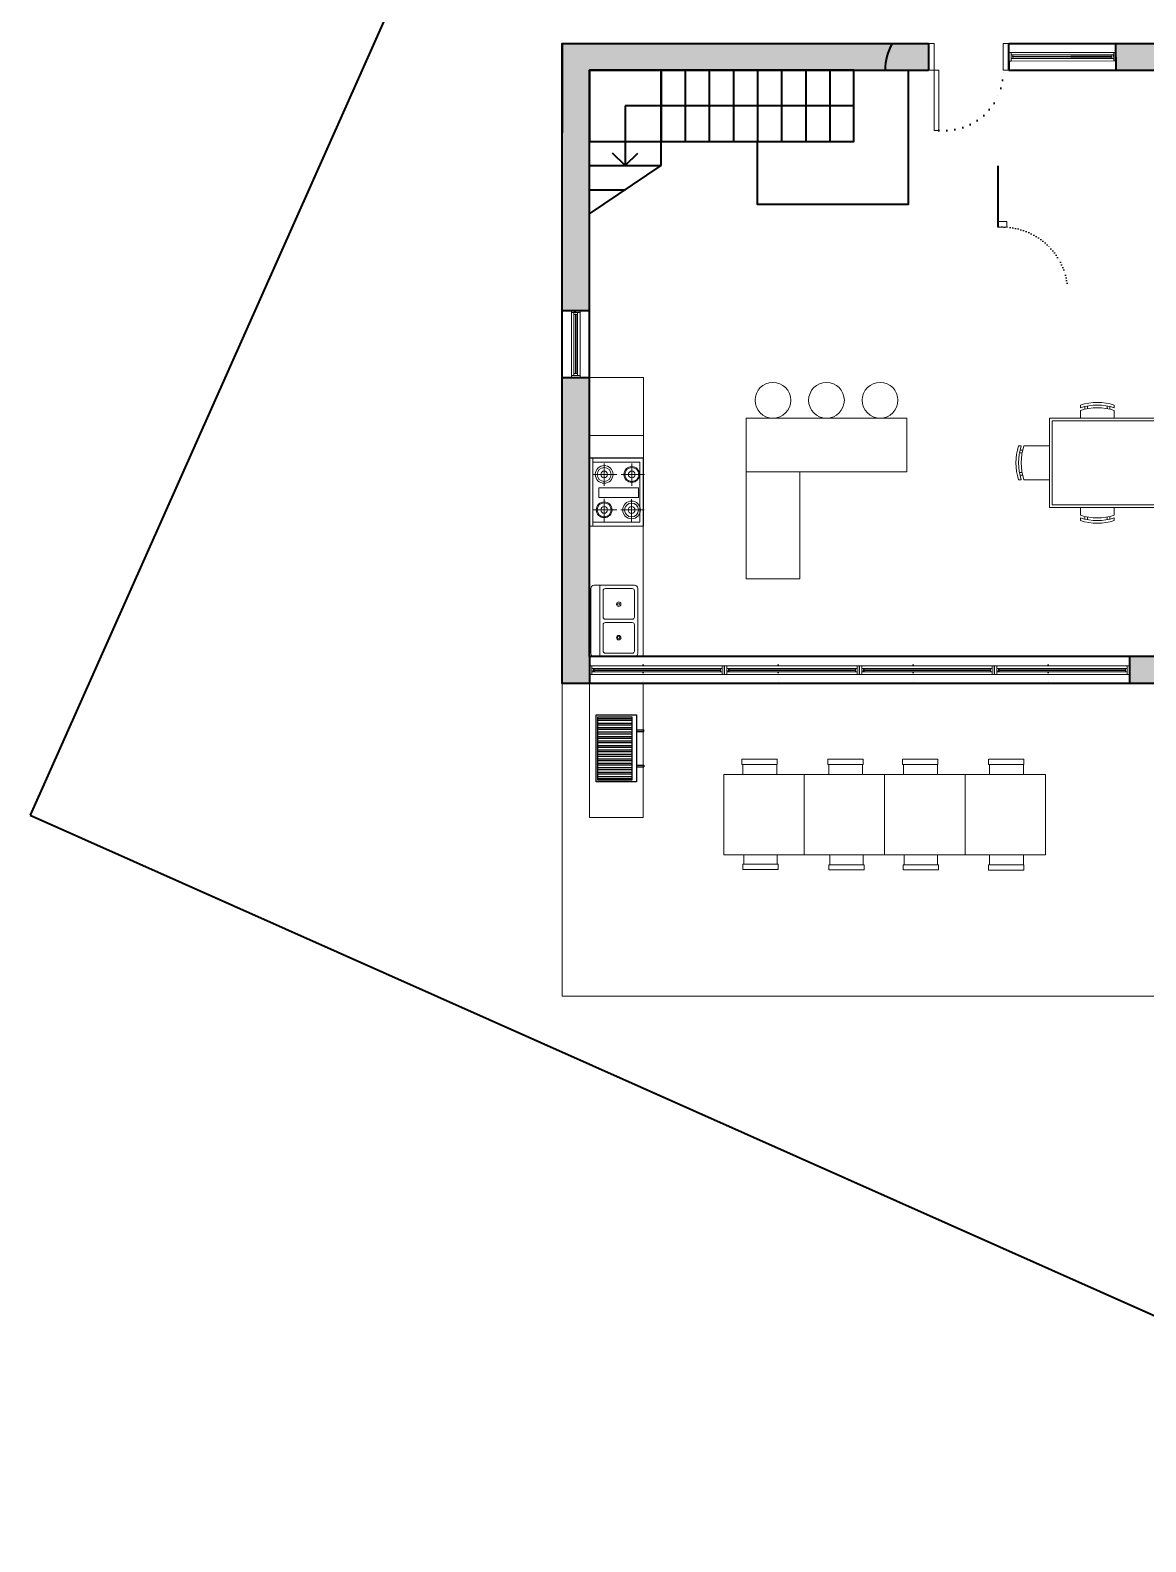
# Model space of a CAD drawing. Header units: inches. Extents: x -422522 to 22891, y -2973 to 414515.
# Drawn here: x 11228 to 12477, y 9241 to 10933 of the extents above; entities that cross this region are included whole.
import ezdxf

# ---------------------------------------------------------------- set-up
doc = ezdxf.new("R2010")
doc.units = ezdxf.units.IN
doc.header["$MEASUREMENT"] = 0
doc.linetypes.add('ACAD_ISO07W100', pattern=[3, 0, -3])
doc.layers.get('0').update_dxf_attribs({"lineweight": 40})
doc.layers.add('ARREDAMENTO', color=8, linetype='Continuous', lineweight=13)
doc.layers.add('INFISSI', color=4, linetype='Continuous')
doc.layers.add('PROIEZIONI_finissime', color=251, linetype='Continuous')

# ---------------------------------------------------------------- blocks, each defined once
blk = doc.blocks.new('fornello')
at = {"ltscale": 0.02}
for p, q in [((18050, 11273.9), (17990, 11273.9)), ((17993.2, 11273.9), (17993.2, 11197.7)), ((18050, 11273.9), (18050, 11197.7)), ((18005.8, 11255.5), (17993.9, 11255.5)), ((18005.8, 11255.5), (18005.8, 11267.8)), ((18005.8, 11255.5), (18020, 11255.5)), ((18005.8, 11255.5), (18005.8, 11242.6)), ((18036.7, 11255.5), (18024.8, 11255.5)), ((18036.7, 11255.5), (18036.7, 11267.8)), ((18036.7, 11255.5), (18036.7, 11242.6)), ((18036.7, 11255.5), (18050.9, 11255.5)), ((18005.8, 11215.8), (18005.8, 11228.1)), ((18036.5, 11215.7), (18036.5, 11227.9)), ((18005.8, 11215.8), (17993.9, 11215.8)), ((18005.8, 11215.8), (18005.8, 11202.9)), ((18005.8, 11215.8), (18020, 11215.8)), ((18036.5, 11215.7), (18024.6, 11215.7)), ((18036.5, 11215.7), (18036.5, 11202.8)), ((18036.5, 11215.7), (18050.7, 11215.7)), ((18050, 11197.7), (17990, 11197.7))]:
    blk.add_line(p, q, dxfattribs=at)
blk.add_lwpolyline([(18000, 11240.6), (18044.4, 11240.6), (18044.4, 11229.6), (18000, 11229.6)], close=True, dxfattribs=at)
for centre, radius in [((18005.8, 11255.5), 9.9), ((18005.8, 11255.5), 7.78), ((18005.8, 11255.5), 3.78), ((18036.7, 11255.5), 8.81), ((18036.7, 11255.5), 7.78), ((18036.7, 11255.5), 3.78), ((18005.8, 11215.9), 8.8), ((18005.8, 11215.8), 7.78), ((18036.5, 11215.7), 9.9), ((18036.5, 11215.7), 7.78), ((18005.8, 11215.8), 3.78), ((18036.5, 11215.7), 3.78)]:
    blk.add_circle(centre, radius, dxfattribs=at)
blk = doc.blocks.new('DBLSK32T')
for p, q in [((-16, -4), (16, -4)), ((-0.75, -18.5), (-0.75, -6.5)), ((0.75, -6.5), (0.75, -18.5))]:
    blk.add_line(p, q)
for points in [[(-14.5, 0), (14.5, 0)], [(-16, -19.5), (-16, -1.5)], [(-14.5, -18.5), (-14.5, -6.5)], [(-13.5, -5.5), (-1.75, -5.5)], [(1.75, -5.5), (13.5, -5.5)], [(14.5, -6.5), (14.5, -18.5)], [(16, -1.5), (16, -19.5)], [(-1.75, -19.5), (-13.5, -19.5)], [(13.5, -19.5), (1.75, -19.5)], [(14.5, -21), (-14.5, -21)]]:
    blk.add_lwpolyline(points)
for centre, radius in [((-7.5, -12.5), 1), ((-7.5, -12.5), 0.5), ((7.5, -12.5), 1), ((7.5, -12.5), 0.5)]:
    blk.add_circle(centre, radius)
for centre, radius, start, end in [((-14.5, -1.5), 1.5, 90, 180), ((14.5, -1.5), 1.5, 0, 90), ((-13.5, -6.5), 1, 90, 180), ((-1.75, -6.5), 1, 0, 90), ((1.75, -6.5), 1, 90, 180), ((13.5, -6.5), 1, 0, 90), ((-14.5, -19.5), 1.5, 180, 270), ((-13.5, -18.5), 1, 180, 270), ((-1.75, -18.5), 1, 270, 0), ((1.75, -18.5), 1, 180, 270), ((13.5, -18.5), 1, 270, 0), ((14.5, -19.5), 1.5, 270, 0)]:
    blk.add_arc(centre, radius, start, end)
blk = doc.blocks.new('barbecue')
at = {"layer": 'PROIEZIONI_finissime'}
for p, q in [((11698.4, 10115.9), (11698.4, 10160.9)), ((11698.4, 10160.9), (11773.4, 10160.9)), ((11700.4, 10158.9), (11771.4, 10158.9)), ((11700.4, 10120.9), (11700.4, 10158.9)), ((11702.3, 10158.9), (11702.3, 10120.9)), ((11704.3, 10158.9), (11704.3, 10120.9)), ((11707.3, 10158.9), (11707.3, 10120.9)), ((11709.3, 10158.9), (11709.3, 10120.9)), ((11712.3, 10158.9), (11712.3, 10120.9)), ((11714.3, 10158.9), (11714.3, 10120.9)), ((11717.3, 10158.9), (11717.3, 10120.9)), ((11719.3, 10158.9), (11719.3, 10120.9)), ((11722.3, 10158.9), (11722.3, 10120.9)), ((11724.3, 10158.9), (11724.3, 10120.9)), ((11727.3, 10158.9), (11727.3, 10120.9)), ((11729.3, 10158.9), (11729.3, 10120.9)), ((11732.3, 10158.9), (11732.3, 10120.9)), ((11734.3, 10158.9), (11734.3, 10120.9)), ((11737.3, 10158.9), (11737.3, 10120.9)), ((11739.3, 10158.9), (11739.3, 10120.9)), ((11742.3, 10158.9), (11742.3, 10120.9)), ((11744.3, 10158.9), (11744.3, 10120.9)), ((11747.3, 10158.9), (11747.3, 10120.9)), ((11749.3, 10158.9), (11749.3, 10120.9)), ((11752.3, 10158.9), (11752.3, 10120.9)), ((11754.3, 10158.9), (11754.3, 10120.9)), ((11757.3, 10158.9), (11757.3, 10120.9)), ((11759.3, 10158.9), (11759.3, 10120.9)), ((11762.3, 10158.9), (11762.3, 10120.9)), ((11764.3, 10158.9), (11764.3, 10120.9)), ((11767.3, 10158.9), (11767.3, 10120.9)), ((11769.3, 10158.9), (11769.3, 10120.9)), ((11771.4, 10158.9), (11771.4, 10120.9)), ((11773.4, 10160.9), (11773.4, 10115.9)), ((11735.9, 10115.9), (11698.4, 10115.9)), ((11771.4, 10120.9), (11700.4, 10120.9)), ((11715.2, 10115.9), (11715.2, 10107.7)), ((11717.2, 10107.7), (11715.2, 10107.7)), ((11717.2, 10115.9), (11717.2, 10107.7)), ((11773.4, 10115.9), (11735.9, 10115.9)), ((11754.7, 10115.9), (11754.7, 10107.7)), ((11754.7, 10107.7), (11756.7, 10107.7)), ((11756.7, 10115.9), (11756.7, 10107.7))]:
    blk.add_line(p, q, dxfattribs=at)

msp = doc.modelspace()

# ---------------------------------------------------------------- hatches: boundary and pattern name
h = msp.add_hatch(color=0)
h.dxf.hatch_style = 1
h.paths.add_polyline_path([(11854.56641, 10888.3355), (12233.88026, 10888.3355), (12233.88026, 10918.16627), (11823.86817, 10918.16627), (11823.86817, 10818.16627), (11823.86817, 10619.3355), (11854.56641, 10619.3355)])
h = msp.add_hatch(color=0)
h.dxf.hatch_style = 1
h.paths.add_polyline_path([(13130.33382, 10405.30503), (13130.33381, 10405.30503), (13130.33381, 10610.30503), (13130.33381, 10615.30503), (13130.33382, 10687.55576), (13101.03207, 10687.55576), (13101.03207, 10231.58337), (13101.03207, 10201.41414), (13130.33382, 10201.41414)])
h.paths.add_polyline_path([(13130.33382, 10918.16627), (12443.86949, 10918.16627), (12443.86949, 10908.19068), (12443.86949, 10902.97385), (12443.87936, 10898.1907), (12443.87936, 10888.3355), (13101.03207, 10888.3355), (13101.03207, 10837.55576), (13130.33382, 10837.55576)])
h = msp.add_hatch(color=0)
h.dxf.hatch_style = 1
h.paths.add_polyline_path([(11854.56641, 10454.02337), (11854.56641, 10544.02337), (11823.86817, 10544.02337), (11823.86817, 10201.41414), (11854.56641, 10201.41414)])
h = msp.add_hatch(color=0)
h.dxf.hatch_style = 1
h.paths.add_polyline_path([(12458.94472, 10231.58337), (12458.94472, 10201.41414), (12633.16422, 10201.41414), (12633.16422, 10231.58337)])

# ---------------------------------------------------------------- linework, layer by layer
for p, q in [((11823.86817, 10918.16627), (11823.86817, 10818.16627)), ((12233.88026, 10918.16627), (12233.88026, 10888.3355)), ((12323.89103, 10888.3355), (12323.89103, 10918.16627)), ((12443.86949, 10908.19068), (12443.86949, 10918.16627)), ((12323.89103, 10897.75701), (12323.89103, 10908.19068)), ((12443.86949, 10898.19068), (12443.86949, 10908.19068)), ((12443.86949, 10902.97385), (12443.87936, 10898.1907)), ((11961.56641, 10888.3355), (11961.56641, 10808.3355)), ((11988.56641, 10888.3355), (11988.56641, 10808.3355)), ((12015.56641, 10888.3355), (12015.56641, 10808.3355)), ((12042.56641, 10888.3355), (12042.56641, 10808.3355)), ((12069.56641, 10888.3355), (12069.56641, 10808.3355)), ((12096.56641, 10888.3355), (12096.56641, 10808.3355)), ((12123.56641, 10888.3355), (12123.56641, 10808.3355)), ((12323.89103, 10898.1907), (12323.89103, 10888.3355)), ((12443.87936, 10898.1907), (12443.87936, 10888.3355)), ((11894.56641, 10848.3355), (11894.56641, 10781.3355)), ((12150.56641, 10848.3355), (11934.56641, 10848.3355)), ((11934.56641, 10781.3355), (11934.56641, 10808.3355)), ((11854.56641, 10727.3355), (11934.56641, 10781.3355)), ((12311.62531, 10781.18858), (12311.61323, 10712.49067)), ((11823.86817, 10619.3355), (11854.56641, 10619.3355)), ((11823.86817, 10544.02337), (11854.56641, 10544.02337)), ((11854.56641, 10231.58337), (11854.56641, 10201.41414)), ((12458.94472, 10231.58321), (12458.94472, 10201.41398))]:
    msp.add_line(p, q)
at = {"ltscale": 3}
for p, q in [((11934.56641, 10848.3355), (11894.56641, 10848.3355)), ((11854.56641, 10781.3355), (11934.56641, 10781.3355)), ((11894.56641, 10781.3355), (11880.42428, 10795.47764)), ((11894.56641, 10781.3355), (11908.70855, 10795.47764)), ((11854.56641, 10754.3355), (11894.56641, 10754.3355))]:
    msp.add_line(p, q, dxfattribs=at)
at = {"ltscale": 0.02}
for p, q in [((11854.56641, 10386.52337), (11854.56641, 10454.02337)), ((11854.56641, 10310.32337), (11854.56641, 10386.52337)), ((11854.56641, 10231.58337), (11854.56641, 10310.32337))]:
    msp.add_line(p, q, dxfattribs=at)
for points in [[(11228.46535, 10053.99672), (13055.55626, 9240.52344), (13869.02955, 11067.61435), (12041.93863, 11881.08764)], [(11934.56641, 10888.3355), (11934.56641, 10808.3355), (12150.56641, 10808.3355), (12150.56641, 10888.3355)]]:
    msp.add_lwpolyline(points, close=True)
for points in [[(11854.56641, 10201.41414), (11823.86817, 10201.41414), (11823.86817, 10918.16627), (12233.88026, 10918.16627)], [(12323.89103, 10918.16627), (13130.33382, 10918.16627), (13130.33382, 10201.41414), (11854.56641, 10201.41414)], [(12323.89103, 10888.3355), (13101.03207, 10888.3355), (13101.03207, 10231.58337), (11854.56641, 10231.58337)], [(11854.56641, 10231.58337), (11854.56641, 10888.3355), (12233.88026, 10888.3355)], [(12042.56641, 10888.3355), (12211.36993, 10888.3355), (12211.36993, 10737.83207), (12042.56641, 10737.83207), (12042.56641, 10808.3355)]]:
    msp.add_lwpolyline(points)
at = {"lineweight": 15}
for points in [[(12233.88026, 10888.3355), (12233.88026, 10918.16627), (12240.21714, 10918.16627), (12240.21714, 10888.3355)], [(12317.55415, 10888.3355), (12317.55415, 10918.16627), (12323.89103, 10918.16627), (12323.89103, 10888.3355)], [(12245.45111, 10820.79156), (12245.45111, 10888.3355), (12240.21057, 10888.3355), (12240.21057, 10820.79156)], [(12311.6198, 10718.82755), (12321.60484, 10718.82755), (12321.60484, 10712.49067), (12311.6198, 10712.49067)]]:
    msp.add_lwpolyline(points, close=True, dxfattribs=at)
at = {"ltscale": 3}
msp.add_lwpolyline([(11854.56641, 10808.3355), (11934.56641, 10808.3355), (11934.56641, 10888.3355), (11854.56641, 10888.3355)], close=True, dxfattribs=at)
msp.add_arc((12251.44099, 10886.65428), 66.13453, 151.54403719, 178.54331348)
at = {"linetype": 'ACAD_ISO07W100', "ltscale": 3}
msp.add_arc((12251.44099, 10886.65428), 66.13453, 264.8035341, 1.45668652, dxfattribs=at)
at = {"linetype": 'ACAD_ISO07W100', "lineweight": 25}
msp.add_arc((12316.61232, 10639.42319), 73.23784, 7.97302549, 93.90880381, dxfattribs=at)
at = {"layer": 'ARREDAMENTO'}
for p, q in [((11915.1375, 10544.02337), (11854.56641, 10544.02337)), ((11915.1375, 10454.02337), (11915.1375, 10544.02337)), ((11915.1375, 10454.02337), (11915.1375, 10544.02337)), ((11915.1375, 10544.02337), (11915.1375, 10499.02337)), ((12404.01384, 10513.30249), (12404.01384, 10510.30249)), ((12409.01384, 10508.69227), (12409.01384, 10511.69227)), ((12412.01384, 10512.31347), (12412.01384, 10509.31347)), ((12434.01384, 10512.31347), (12434.01384, 10509.31347)), ((12437.01384, 10508.69227), (12437.01384, 10511.69227)), ((12442.01384, 10510.30249), (12442.01384, 10513.30249)), ((12369.51384, 10498.61763), (12369.51384, 10398.61763)), ((12576.51384, 10498.61763), (12369.51384, 10498.61763)), ((12372.37099, 10495.76048), (12573.6567, 10495.76048)), ((12372.37099, 10495.76048), (12372.37099, 10401.47477)), ((12404.01384, 10507.30249), (12404.01384, 10498.61763)), ((12442.01384, 10507.30249), (12442.01384, 10498.61763)), ((11915.1375, 10479.02337), (11854.56641, 10479.02337)), ((12334.82898, 10467.61763), (12337.82898, 10467.61763)), ((12335.818, 10459.61763), (12338.818, 10459.61763)), ((12339.4392, 10462.61763), (12336.4392, 10462.61763)), ((12340.82898, 10467.61763), (12369.51384, 10467.61763)), ((12334.82898, 10429.61763), (12337.82898, 10429.61763)), ((12335.818, 10437.61763), (12338.818, 10437.61763)), ((12339.4392, 10434.61763), (12336.4392, 10434.61763)), ((12340.82898, 10429.61763), (12369.51384, 10429.61763)), ((12576.51384, 10398.61763), (12369.51384, 10398.61763)), ((12573.6567, 10401.47477), (12372.37099, 10401.47477)), ((12404.01384, 10389.93277), (12404.01384, 10398.61763)), ((12442.01384, 10389.93277), (12442.01384, 10398.61763)), ((12404.01384, 10383.93277), (12404.01384, 10386.93277)), ((12409.01384, 10388.54298), (12409.01384, 10385.54298)), ((12412.01384, 10384.92178), (12412.01384, 10387.92178)), ((12434.01384, 10384.92178), (12434.01384, 10387.92178)), ((12437.01384, 10388.54298), (12437.01384, 10385.54298)), ((12442.01384, 10386.93277), (12442.01384, 10383.93277)), ((11823.86817, 10201.41414), (11823.86817, 9851.41414)), ((12026.09041, 10110.79236), (12026.09041, 10099.62723)), ((12026.09041, 10110.79236), (12064.04562, 10110.79236)), ((12064.04562, 10099.62723), (12064.04562, 10110.79236)), ((12122.34998, 10110.79236), (12122.34998, 10099.62723)), ((12160.30519, 10099.62723), (12160.30519, 10110.79236)), ((12206.09041, 10110.79236), (12206.09041, 10099.62723)), ((12244.04562, 10099.62723), (12244.04562, 10110.79236)), ((12302.34998, 10110.79236), (12302.34998, 10099.62723)), ((12340.30519, 10099.62723), (12340.30519, 10110.79236)), ((12026.09041, 10099.62723), (12064.04562, 10099.62723)), ((12122.34998, 10099.62723), (12160.30519, 10099.62723)), ((12184.89073, 10099.62723), (12184.89073, 10009.62723)), ((12184.89073, 10099.62723), (12274.89073, 10099.62723)), ((12274.89073, 10009.62723), (12274.89073, 10099.62723)), ((12184.89073, 10073.61335), (12184.89073, 10035.65814)), ((12364.89073, 10073.00586), (12364.89073, 10035.05065)), ((12094.89073, 10009.62723), (12004.89073, 10009.62723)), ((12027.31714, 9999.14927), (12027.31714, 10009.79646)), ((12064.5741, 10009.62723), (12064.5741, 9999.14927)), ((12122.87847, 10009.62723), (12160.83368, 10009.62723)), ((12123.57672, 9998.63133), (12123.57672, 10009.79646)), ((12160.83368, 10009.62723), (12160.83368, 9998.4621)), ((12184.89073, 10009.62723), (12274.89073, 10009.62723)), ((12206.78865, 9998.63133), (12206.78865, 10009.62723)), ((12244.04562, 10009.62723), (12244.04562, 9998.63133)), ((12302.34998, 9998.4621), (12302.34998, 10009.62723)), ((12340.30519, 10009.62723), (12340.30519, 9998.4621)), ((12027.31714, 9999.14927), (12065.81886, 9999.14927)), ((11823.86817, 9851.41414), (13130.33382, 9851.41414))]:
    msp.add_line(p, q, dxfattribs=at)
at = {"layer": 'ARREDAMENTO', "ltscale": 0.02}
for p, q in [((11854.56641, 10454.02337), (11914.56641, 10454.02337)), ((11914.56641, 10454.02337), (11854.56641, 10454.02337)), ((11854.56641, 10454.02337), (11914.56641, 10454.02337)), ((11854.56641, 10454.02337), (11914.56641, 10454.02337))]:
    msp.add_line(p, q, dxfattribs=at)
at = {"layer": 'ARREDAMENTO', "linetype": 'ACAD_ISO07W100', "ltscale": 3}
for p, q in [((11914.56641, 10231.58337), (11914.56641, 10201.41414)), ((12065.65988, 10231.54552), (12065.65988, 10201.37629)), ((12216.75476, 10231.59595), (12216.75476, 10201.42672)), ((12367.84964, 10231.59929), (12367.84964, 10201.43006))]:
    msp.add_line(p, q, dxfattribs=at)
at = {"layer": 'ARREDAMENTO'}
for points in [[(12209.80458, 10498.61763), (12209.80458, 10438.61763), (12029.80458, 10438.61763), (12029.80458, 10498.61763)], [(12089.80458, 10318.61763), (12029.80458, 10318.61763), (12029.80458, 10438.61763), (12089.80458, 10438.61763)], [(12121.27977, 10116.62862), (12160.85171, 10116.62862), (12160.85171, 10110.79236), (12121.27977, 10110.79236)], [(12205.02019, 10116.62862), (12244.59213, 10116.62862), (12244.59213, 10110.79236), (12205.02019, 10110.79236)], [(12301.27977, 10116.62862), (12340.85171, 10116.62862), (12340.85171, 10110.79236), (12301.27977, 10110.79236)], [(12004.89073, 10099.62723), (12094.89073, 10099.62723), (12094.89073, 10009.62723), (12004.89073, 10009.62723)], [(12094.89073, 10099.62723), (12184.89073, 10099.62723), (12184.89073, 10009.62723), (12094.89073, 10009.62723)], [(12274.89073, 10099.62723), (12364.89073, 10099.62723), (12364.89073, 10009.62723), (12274.89073, 10009.62723)], [(12122.5065, 9992.79507), (12162.07844, 9992.79507), (12162.07844, 9998.63133), (12122.5065, 9998.63133)], [(12205.71844, 9992.79507), (12245.29037, 9992.79507), (12245.29037, 9998.63133), (12205.71844, 9998.63133)], [(12301.27977, 9992.62584), (12340.85171, 9992.62584), (12340.85171, 9998.4621), (12301.27977, 9998.4621)]]:
    msp.add_lwpolyline(points, close=True, dxfattribs=at)
for points in [[(11914.56641, 10201.41414), (11914.56641, 10051.41414), (11854.56641, 10051.41414), (11854.56641, 10454.02337), (11914.56641, 10454.02337), (11914.56641, 10231.58337)], [(12026.09041, 10110.79236), (12025.02019, 10110.79236), (12025.02019, 10116.62862), (12064.59213, 10116.62862), (12064.59213, 10110.79236), (12064.04562, 10110.79236)], [(12027.31714, 9999.14927), (12026.24692, 9999.14927), (12026.24692, 9993.31301), (12065.81886, 9993.31301), (12065.81886, 9999.14927), (12065.27235, 9999.14927)]]:
    msp.add_lwpolyline(points, dxfattribs=at)
at = {"layer": 'ARREDAMENTO', "ltscale": 0.02}
msp.add_lwpolyline([(11858.32627, 10449.47688), (11910.85788, 10449.47688), (11910.85788, 10381.99257), (11858.32627, 10381.99257)], close=True, dxfattribs=at)
at = {"layer": 'ARREDAMENTO'}
for centre in [(12059.80458, 10518.61763), (12119.80458, 10518.61763), (12179.80458, 10518.61763)]:
    msp.add_circle(centre, 20, dxfattribs=at)
for centre, start, end in [((12423.01384, 10454.63582), 72.05474677, 107.94525323), ((12423.01384, 10451.63582), 72.05474677, 107.94525323), ((12423.01384, 10448.63582), 72.05474677, 107.94525323), ((12393.49565, 10448.61763), 162.05474677, 197.94525323), ((12396.49565, 10448.61763), 162.05474677, 197.94525323), ((12399.49565, 10448.61763), 162.05474677, 197.94525323), ((12423.01384, 10448.59943), 252.05474677, 287.94525323), ((12423.01384, 10445.59943), 252.05474677, 287.94525323), ((12423.01384, 10442.59943), 252.05474677, 287.94525323)]:
    msp.add_arc(centre, 61.66667, start, end, dxfattribs=at)
at = {"layer": 'INFISSI', "color": 4, "lineweight": 0}
for p, q in [((12323.89103, 10908.0511), (12441.36852, 10908.14335)), ((12326.39095, 10905.29999), (12441.36888, 10905.29999)), ((12441.36881, 10901.30183), (12326.39112, 10901.29999)), ((12328.3912, 10901.29989), (12326.39112, 10901.29997)), ((12326.3912, 10905.29989), (12328.3912, 10905.29989)), ((12328.3912, 10905.29989), (12328.3912, 10901.29989)), ((12328.3912, 10903.54988), (12393.51907, 10903.54988)), ((12393.51907, 10903.04988), (12328.3912, 10903.04988)), ((12394.70333, 10901.29989), (12396.70341, 10901.29997)), ((12439.36888, 10905.29999), (12439.36888, 10901.30179)), ((12439.36888, 10905.29999), (12439.36888, 10901.30179)), ((12323.89103, 10898.45067), (12441.36892, 10898.54292)), ((11834.41707, 10544.02337), (11834.41707, 10619.3355)), ((11837.16819, 10546.52328), (11837.16174, 10616.83542)), ((11837.16829, 10616.83566), (11837.16829, 10614.83566)), ((11837.16829, 10614.83566), (11841.16829, 10614.83566)), ((11837.16829, 10614.83566), (11841.16829, 10614.83566)), ((11838.91829, 10548.52353), (11838.91829, 10613.65141)), ((11839.41829, 10613.65141), (11839.41829, 10548.52353)), ((11841.16821, 10616.83558), (11841.16819, 10546.52345)), ((11841.16829, 10614.83566), (11841.16821, 10616.83574)), ((11844.0175, 10544.02337), (11844.0175, 10619.3357)), ((11837.16829, 10546.52353), (11837.16829, 10548.52353)), ((11837.16829, 10548.52353), (11841.16829, 10548.52353)), ((11841.16829, 10548.52353), (11841.16821, 10546.52345)), ((12005.66109, 10221.30526), (11854.56621, 10221.29897)), ((12005.66149, 10211.70483), (11854.56641, 10211.69854)), ((11859.06625, 10218.44975), (11857.06617, 10218.44967)), ((11857.06625, 10214.44975), (11859.06625, 10214.44975)), ((11857.06633, 10218.44967), (12003.16121, 10218.45575)), ((12003.16138, 10214.44928), (11857.0665, 10214.4432)), ((11859.06625, 10214.44975), (11859.06625, 10218.44975)), ((11859.06625, 10214.44975), (11859.06625, 10218.44975)), ((11860.25051, 10216.69976), (12001.16112, 10216.69976)), ((12001.16112, 10216.19976), (11860.25051, 10216.19976)), ((12001.16112, 10214.4531), (12001.16112, 10218.4531)), ((12156.75456, 10221.26741), (12005.65968, 10221.26112)), ((12156.75496, 10211.66698), (12005.65988, 10211.66069)), ((12010.15972, 10218.41191), (12008.15964, 10218.41183)), ((12008.15972, 10214.41191), (12010.15972, 10214.41191)), ((12008.1598, 10218.41183), (12154.25468, 10218.41791)), ((12154.25484, 10214.41144), (12008.15996, 10214.40535)), ((12010.15972, 10214.41191), (12010.15972, 10218.41191)), ((12010.15972, 10214.41191), (12010.15972, 10218.41191)), ((12011.34397, 10216.66191), (12152.25459, 10216.66191)), ((12152.25459, 10216.16191), (12011.34397, 10216.16191)), ((12152.25459, 10214.41525), (12152.25459, 10218.41525)), ((12307.84944, 10221.31783), (12156.75456, 10221.31154)), ((12307.84984, 10211.71741), (12156.75476, 10211.71112)), ((12161.2546, 10218.46233), (12159.25452, 10218.46225)), ((12159.2546, 10214.46233), (12161.2546, 10214.46233)), ((12159.25468, 10218.46225), (12305.34956, 10218.46833)), ((12305.34972, 10214.46186), (12159.25484, 10214.45578)), ((12161.2546, 10214.46233), (12161.2546, 10218.46233)), ((12161.2546, 10214.46233), (12161.2546, 10218.46233)), ((12162.43885, 10216.71233), (12303.34947, 10216.71233)), ((12303.34947, 10216.21233), (12162.43885, 10216.21233)), ((12303.34947, 10214.46568), (12303.34947, 10218.46568)), ((12458.94432, 10221.32118), (12307.84944, 10221.31489)), ((12458.94472, 10211.72075), (12307.84964, 10211.71446)), ((12312.34948, 10218.46568), (12310.3494, 10218.4656)), ((12310.34948, 10214.46568), (12312.34948, 10214.46568)), ((12310.34956, 10218.4656), (12456.44444, 10218.47168)), ((12456.4446, 10214.4652), (12310.34972, 10214.45912)), ((12312.34948, 10214.46568), (12312.34948, 10218.46568)), ((12312.34948, 10214.46568), (12312.34948, 10218.46568)), ((12313.53373, 10216.71568), (12454.44435, 10216.71568)), ((12454.44435, 10216.21568), (12313.53373, 10216.21568)), ((12454.44435, 10214.46902), (12454.44435, 10218.46902))]:
    msp.add_line(p, q, dxfattribs=at)
at = {"layer": 'INFISSI'}
for p, q in [((12328.3912, 10903.04988), (12328.3912, 10903.54988)), ((12439.36888, 10903.5499), (12393.51907, 10903.54988)), ((12393.51907, 10903.04988), (12439.36888, 10903.0499)), ((12441.36888, 10903.39213), (12441.36888, 10905.39213)), ((11839.16829, 10616.83566), (11837.16829, 10616.83566)), ((11839.16829, 10614.83566), (11838.91829, 10614.83566)), ((11838.91829, 10614.83566), (11838.91829, 10613.65141)), ((11839.41829, 10613.65141), (11839.41829, 10614.83566)), ((11839.41829, 10548.52353), (11838.91829, 10548.52353)), ((11857.06625, 10216.44975), (11857.06625, 10214.44975)), ((11860.25051, 10216.69976), (11859.06625, 10216.69976)), ((11859.06625, 10216.44976), (11859.06625, 10216.19976)), ((11859.06625, 10216.19976), (11860.25051, 10216.19976)), ((12005.66031, 10212.59595), (12005.66233, 10220.64576)), ((12008.15972, 10216.41191), (12008.15972, 10214.41191)), ((12011.34397, 10216.66191), (12010.15972, 10216.66191)), ((12010.15972, 10216.41191), (12010.15972, 10216.16191)), ((12010.15972, 10216.16191), (12011.34397, 10216.16191)), ((12156.75378, 10212.55811), (12156.7558, 10220.60792)), ((12159.2546, 10216.46233), (12159.2546, 10214.46233)), ((12162.43885, 10216.71233), (12161.2546, 10216.71233)), ((12161.2546, 10216.46233), (12161.2546, 10216.21233)), ((12161.2546, 10216.21233), (12162.43885, 10216.21233)), ((12307.84866, 10212.60853), (12307.85068, 10220.65834)), ((12310.34948, 10216.46568), (12310.34948, 10214.46568)), ((12313.53373, 10216.71568), (12312.34948, 10216.71568)), ((12312.34948, 10216.46568), (12312.34948, 10216.21568)), ((12312.34948, 10216.21568), (12313.53373, 10216.21568)), ((12458.94354, 10212.61188), (12458.94556, 10220.66168))]:
    msp.add_line(p, q, dxfattribs=at)
at = {"layer": 'INFISSI', "color": 4, "lineweight": 0}
for points in [[(12323.89083, 10908.0511), (12326.39083, 10908.0511), (12326.39123, 10898.45067), (12323.89123, 10898.45067)], [(12441.36852, 10908.14335), (12443.86852, 10908.14335), (12443.86892, 10898.54292), (12441.36892, 10898.54292)], [(11834.41707, 10616.8353), (11834.41707, 10619.3353), (11844.0175, 10619.3357), (11844.0175, 10616.8357)], [(11834.41707, 10544.02317), (11834.41707, 10546.52317), (11844.0175, 10546.52357), (11844.0175, 10544.02357)], [(11857.06661, 10211.69854), (11854.56661, 10211.69854), (11854.56621, 10221.29897), (11857.06621, 10221.29897)], [(12005.66149, 10211.70188), (12003.16149, 10211.70188), (12003.16109, 10221.30231), (12005.66109, 10221.30231)], [(12008.16008, 10211.66069), (12005.66008, 10211.66069), (12005.65968, 10221.26112), (12008.15968, 10221.26112)], [(12156.75496, 10211.66404), (12154.25496, 10211.66404), (12154.25456, 10221.26447), (12156.75456, 10221.26447)], [(12159.25496, 10211.71112), (12156.75496, 10211.71112), (12156.75456, 10221.31154), (12159.25456, 10221.31154)], [(12307.84984, 10211.71446), (12305.34984, 10211.71446), (12305.34944, 10221.31489), (12307.84944, 10221.31489)], [(12310.34984, 10211.71446), (12307.84984, 10211.71446), (12307.84944, 10221.31489), (12310.34944, 10221.31489)], [(12458.94472, 10211.7178), (12456.44472, 10211.7178), (12456.44432, 10221.31823), (12458.94432, 10221.31823)]]:
    msp.add_lwpolyline(points, close=True, dxfattribs=at)

# ---------------------------------------------------------------- block references
at = {"rotation": 90}
msp.add_blockref('barbecue', (22022.92833, -1607.02001), dxfattribs=at)
at = {"layer": 'ARREDAMENTO'}
msp.add_blockref('fornello', (-6134.86899, -819.89818), dxfattribs=at)
at = {"layer": 'ARREDAMENTO', "xscale": 2.5, "yscale": 2.5, "zscale": 2.5, "rotation": 90}
msp.add_blockref('DBLSK32T', (11856.00002, 10271.58337), dxfattribs=at)

doc.saveas('drawing.dxf')
